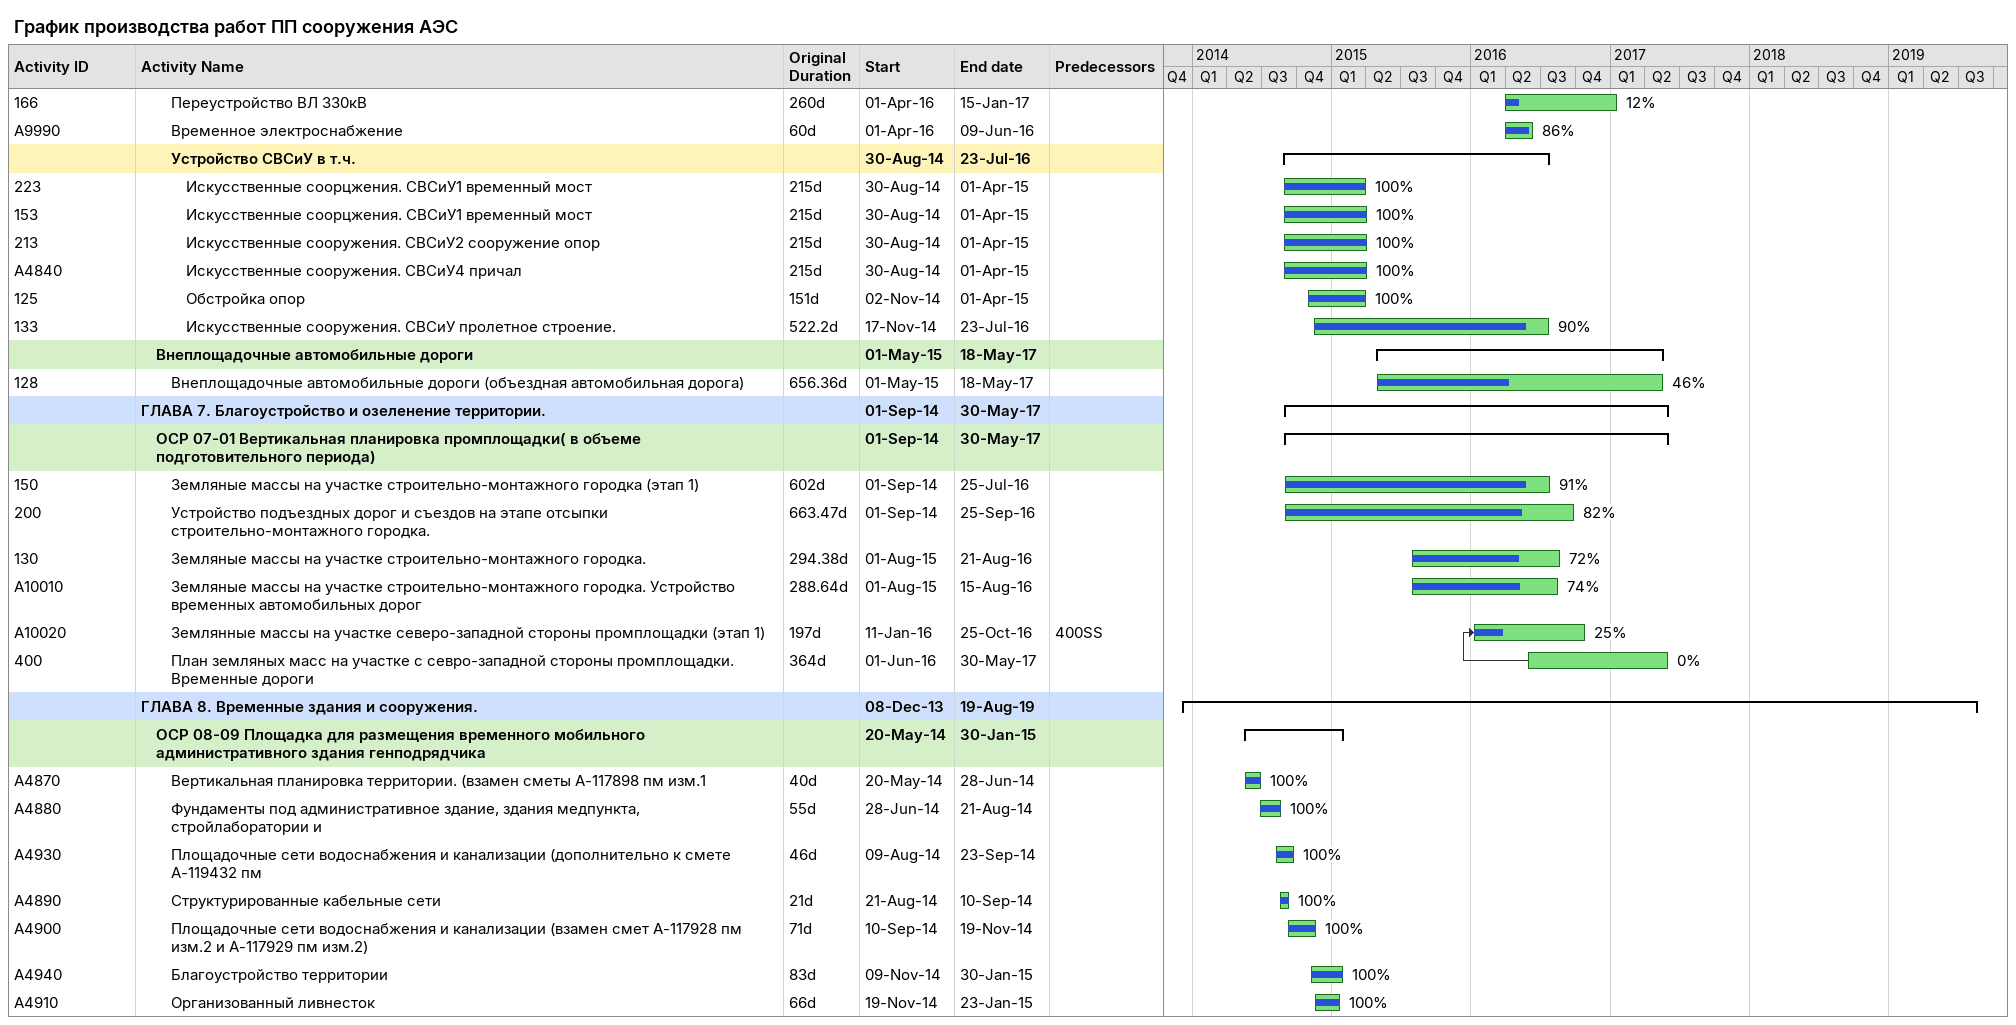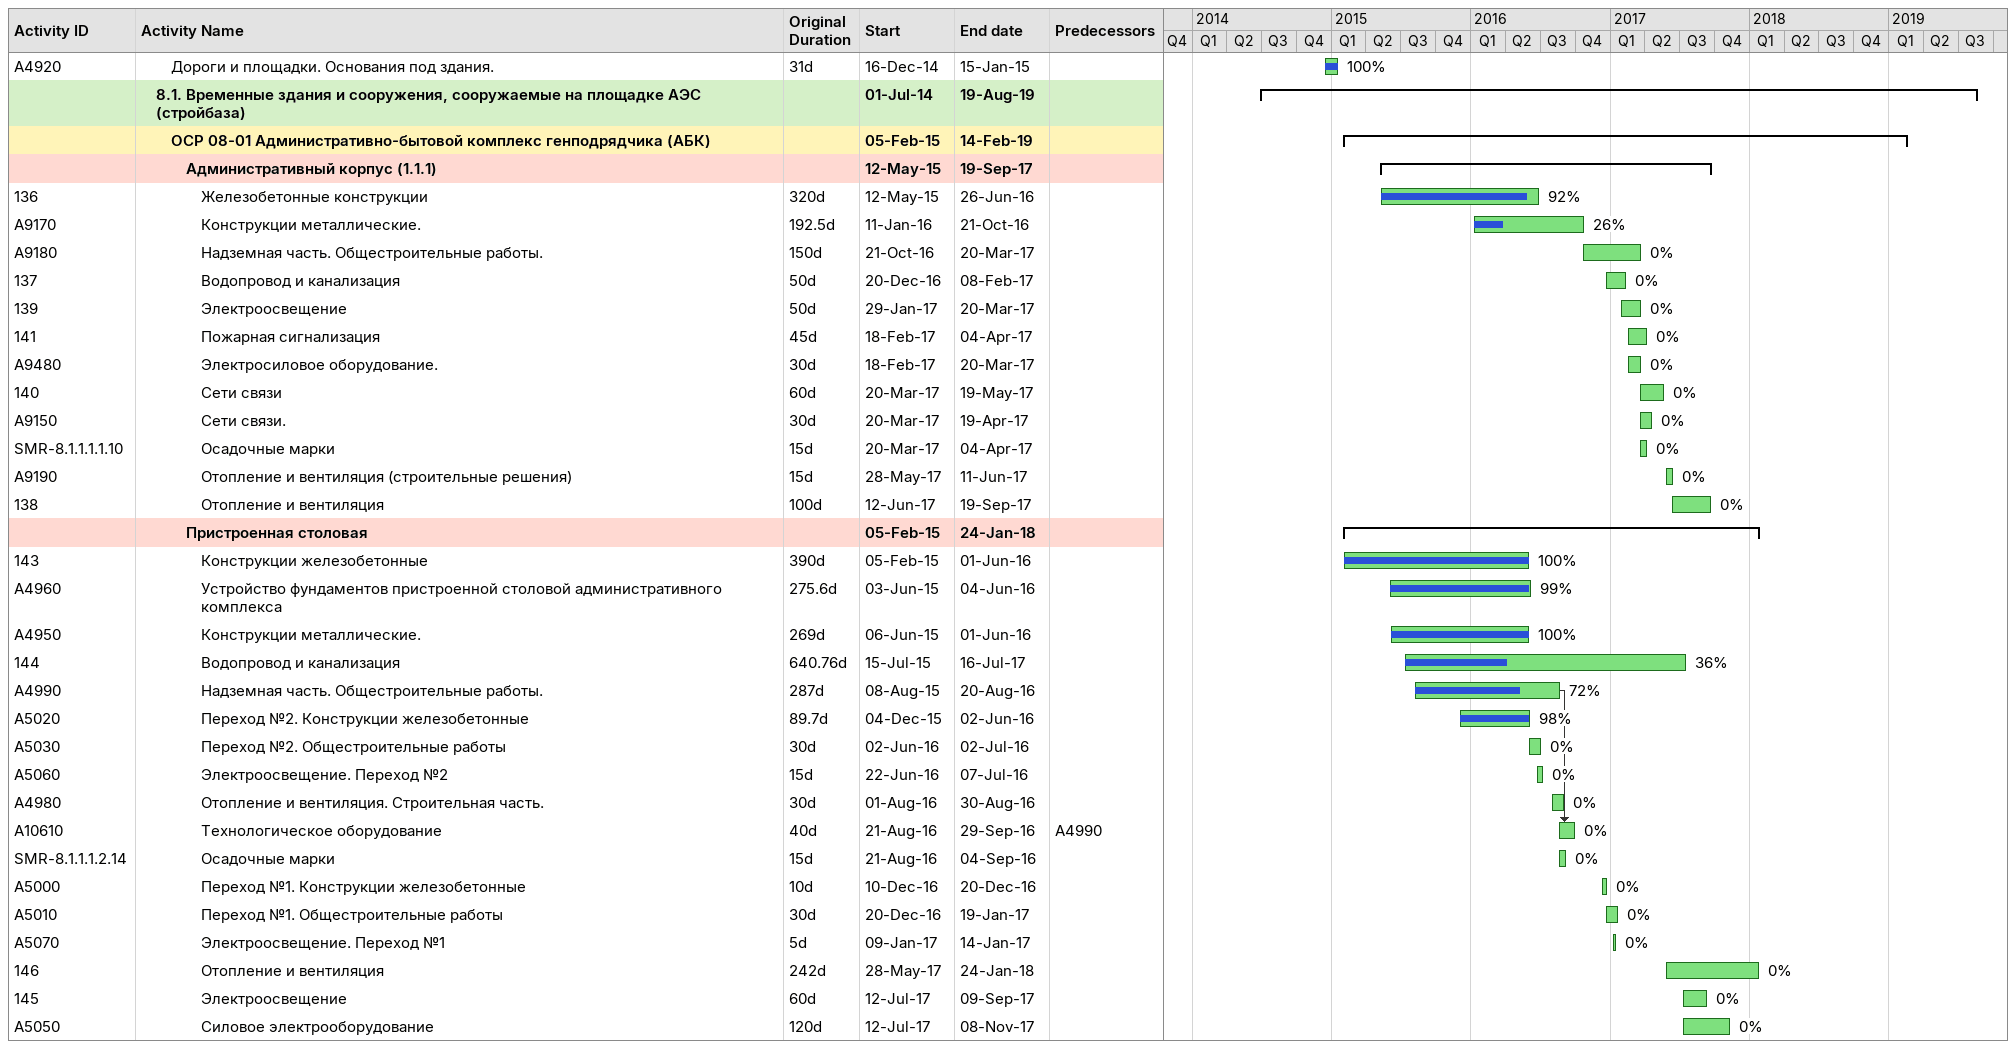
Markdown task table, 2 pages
График производства работ ПП сооружения АЭС

| ID | Level | Task | Original duration | Start | Finish | Predecessors | % complete |
|---|---|---|---|---|---|---|---|
| 166 | 3 | Переустройство ВЛ 330кВ | 260d | 2016-04-01 | 2017-01-15 |  | 12 |
| A9990 | 3 | Временное электроснабжение | 60d | 2016-04-01 | 2016-06-09 |  | 86 |
|  | 3 | **Устройство СВСиУ в т.ч.** |  | 2014-08-30 | 2016-07-23 |  |  |
| 223 | 4 | Искусственные соорцжения. СВСиУ1 временный мост | 215d | 2014-08-30 | 2015-04-01 |  | 100 |
| 153 | 4 | Искусственные соорцжения. СВСиУ1 временный мост | 215d | 2014-08-30 | 2015-04-01 |  | 100 |
| 213 | 4 | Искусственные сооружения. СВСиУ2 сооружение опор | 215d | 2014-08-30 | 2015-04-01 |  | 100 |
| A4840 | 4 | Искусственные сооружения. СВСиУ4 причал | 215d | 2014-08-30 | 2015-04-01 |  | 100 |
| 125 | 4 | Обстройка опор | 151d | 2014-11-02 | 2015-04-01 |  | 100 |
| 133 | 4 | Искусственные сооружения. СВСиУ пролетное строение. | 522.2d | 2014-11-17 | 2016-07-23 |  | 90 |
|  | 2 | **Внеплощадочные автомобильные дороги** |  | 2015-05-01 | 2017-05-18 |  |  |
| 128 | 3 | Внеплощадочные автомобильные дороги (объездная автомобильная дорога) | 656.36d | 2015-05-01 | 2017-05-18 |  | 46 |
|  | 1 | **ГЛАВА 7. Благоустройство и озеленение территории.** |  | 2014-09-01 | 2017-05-30 |  |  |
|  | 2 | **ОСР 07-01 Вертикальная планировка промплощадки( в объеме подготовительного периода)** |  | 2014-09-01 | 2017-05-30 |  |  |
| 150 | 3 | Земляные массы на участке строительно-монтажного городка (этап 1) | 602d | 2014-09-01 | 2016-07-25 |  | 91 |
| 200 | 3 | Устройство подъездных дорог и съездов на этапе отсыпки строительно-монтажного городка. | 663.47d | 2014-09-01 | 2016-09-25 |  | 82 |
| 130 | 3 | Земляные массы на участке строительно-монтажного городка. | 294.38d | 2015-08-01 | 2016-08-21 |  | 72 |
| A10010 | 3 | Земляные массы на участке строительно-монтажного городка. Устройство временных автомобильных дорог | 288.64d | 2015-08-01 | 2016-08-15 |  | 74 |
| A10020 | 3 | Землянные массы на участке северо-западной стороны промплощадки (этап 1) | 197d | 2016-01-11 | 2016-10-25 | 400SS | 25 |
| 400 | 3 | План земляных масс на участке с севро-западной стороны промплощадки. Временные дороги | 364d | 2016-06-01 | 2017-05-30 |  | 0 |
|  | 1 | **ГЛАВА 8. Временные здания и сооружения.** |  | 2013-12-08 | 2019-08-19 |  |  |
|  | 2 | **ОСР 08-09 Площадка для размещения временного мобильного административного здания генподрядчика** |  | 2014-05-20 | 2015-01-30 |  |  |
| A4870 | 3 | Вертикальная планировка территории. (взамен сметы А-117898 пм изм.1 | 40d | 2014-05-20 | 2014-06-28 |  | 100 |
| A4880 | 3 | Фундаменты под административное здание, здания медпункта, стройлаборатории и | 55d | 2014-06-28 | 2014-08-21 |  | 100 |
| A4930 | 3 | Площадочные сети водоснабжения и канализации (дополнительно к смете А-119432 пм | 46d | 2014-08-09 | 2014-09-23 |  | 100 |
| A4890 | 3 | Структурированные кабельные сети | 21d | 2014-08-21 | 2014-09-10 |  | 100 |
| A4900 | 3 | Площадочные сети водоснабжения и канализации (взамен смет А-117928 пм изм.2 и А-117929 пм изм.2) | 71d | 2014-09-10 | 2014-11-19 |  | 100 |
| A4940 | 3 | Благоустройство территории | 83d | 2014-11-09 | 2015-01-30 |  | 100 |
| A4910 | 3 | Организованный ливнесток | 66d | 2014-11-19 | 2015-01-23 |  | 100 |
| A4920 | 3 | Дороги и площадки. Основания под здания. | 31d | 2014-12-16 | 2015-01-15 |  | 100 |
|  | 2 | **8.1. Временные здания и сооружения, сооружаемые на площадке АЭС (стройбаза)** |  | 2014-07-01 | 2019-08-19 |  |  |
|  | 3 | **ОСР 08-01 Административно-бытовой комплекс генподрядчика (АБК)** |  | 2015-02-05 | 2019-02-14 |  |  |
|  | 4 | **Административный корпус (1.1.1)** |  | 2015-05-12 | 2017-09-19 |  |  |
| 136 | 5 | Железобетонные конструкции | 320d | 2015-05-12 | 2016-06-26 |  | 92 |
| A9170 | 5 | Конструкции металлические. | 192.5d | 2016-01-11 | 2016-10-21 |  | 26 |
| A9180 | 5 | Надземная часть. Общестроительные работы. | 150d | 2016-10-21 | 2017-03-20 |  | 0 |
| 137 | 5 | Водопровод и канализация | 50d | 2016-12-20 | 2017-02-08 |  | 0 |
| 139 | 5 | Электроосвещение | 50d | 2017-01-29 | 2017-03-20 |  | 0 |
| 141 | 5 | Пожарная сигнализация | 45d | 2017-02-18 | 2017-04-04 |  | 0 |
| A9480 | 5 | Электросиловое оборудование. | 30d | 2017-02-18 | 2017-03-20 |  | 0 |
| 140 | 5 | Сети связи | 60d | 2017-03-20 | 2017-05-19 |  | 0 |
| A9150 | 5 | Сети связи. | 30d | 2017-03-20 | 2017-04-19 |  | 0 |
| SMR-8.1.1.1.1.10 | 5 | Осадочные марки | 15d | 2017-03-20 | 2017-04-04 |  | 0 |
| A9190 | 5 | Отопление и вентиляция (строительные решения) | 15d | 2017-05-28 | 2017-06-11 |  | 0 |
| 138 | 5 | Отопление и вентиляция | 100d | 2017-06-12 | 2017-09-19 |  | 0 |
|  | 4 | **Пристроенная столовая** |  | 2015-02-05 | 2018-01-24 |  |  |
| 143 | 5 | Конструкции железобетонные | 390d | 2015-02-05 | 2016-06-01 |  | 100 |
| A4960 | 5 | Устройство фундаментов пристроенной столовой административного комплекса | 275.6d | 2015-06-03 | 2016-06-04 |  | 99 |
| A4950 | 5 | Конструкции металлические. | 269d | 2015-06-06 | 2016-06-01 |  | 100 |
| 144 | 5 | Водопровод и канализация | 640.76d | 2015-07-15 | 2017-07-16 |  | 36 |
| A4990 | 5 | Надземная часть. Общестроительные работы. | 287d | 2015-08-08 | 2016-08-20 |  | 72 |
| A5020 | 5 | Переход №2. Конструкции железобетонные | 89.7d | 2015-12-04 | 2016-06-02 |  | 98 |
| A5030 | 5 | Переход №2. Общестроительные работы | 30d | 2016-06-02 | 2016-07-02 |  | 0 |
| A5060 | 5 | Электроосвещение. Переход №2 | 15d | 2016-06-22 | 2016-07-07 |  | 0 |
| A4980 | 5 | Отопление и вентиляция. Строительная часть. | 30d | 2016-08-01 | 2016-08-30 |  | 0 |
| A10610 | 5 | Технологическое оборудование | 40d | 2016-08-21 | 2016-09-29 | A4990 | 0 |
| SMR-8.1.1.1.2.14 | 5 | Осадочные марки | 15d | 2016-08-21 | 2016-09-04 |  | 0 |
| A5000 | 5 | Переход №1. Конструкции железобетонные | 10d | 2016-12-10 | 2016-12-20 |  | 0 |
| A5010 | 5 | Переход №1. Общестроительные работы | 30d | 2016-12-20 | 2017-01-19 |  | 0 |
| A5070 | 5 | Электроосвещение. Переход №1 | 5d | 2017-01-09 | 2017-01-14 |  | 0 |
| 146 | 5 | Отопление и вентиляция | 242d | 2017-05-28 | 2018-01-24 |  | 0 |
| 145 | 5 | Электроосвещение | 60d | 2017-07-12 | 2017-09-09 |  | 0 |
| A5050 | 5 | Силовое электрооборудование | 120d | 2017-07-12 | 2017-11-08 |  | 0 |
